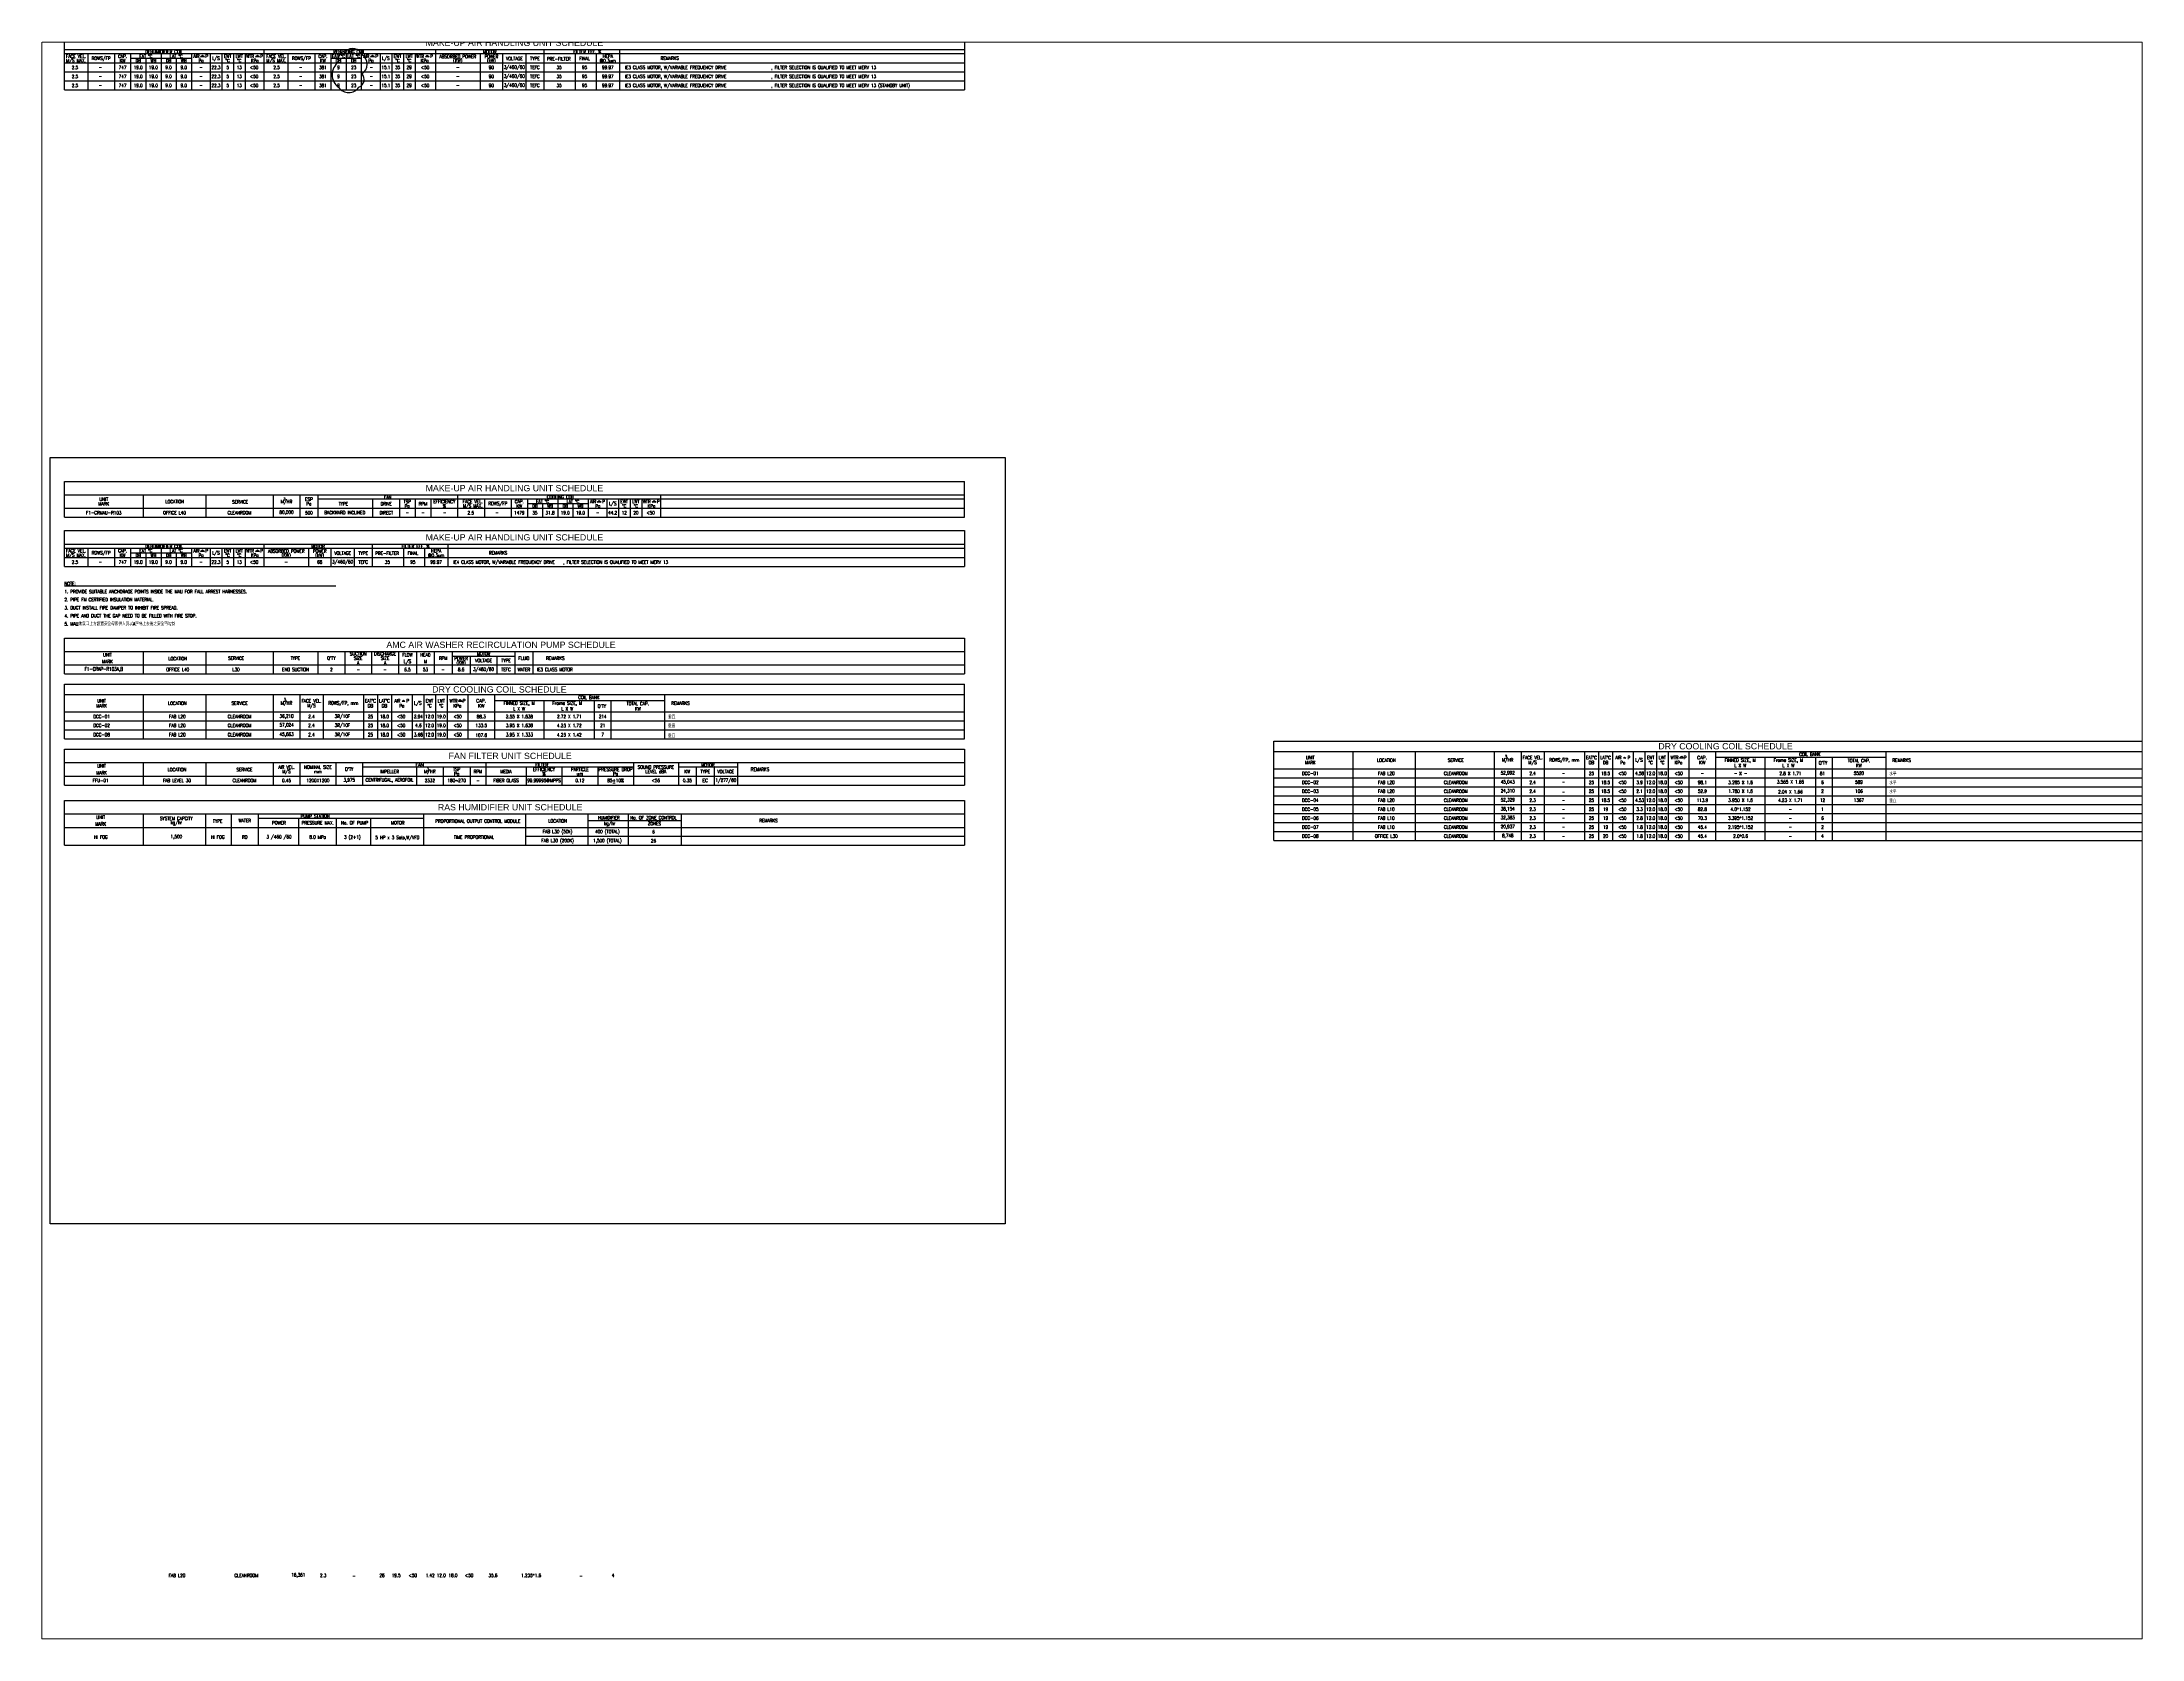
# Paper-space layout '配置1' of a CAD drawing. Extents: x 26 to 237, y 20 to 180.
# The model-space entities are those that its viewports show. They can reach past a viewport. Long polylines and large blocks are cut down to what shows.
import ezdxf
from ezdxf.enums import TextEntityAlignment as Align

# ---------------------------------------------------------------- set-up
doc = ezdxf.new("R2010")
doc.units = 0
doc.header["$LTSCALE"] = 10
for name, color, linetype in [('M-DETL-03', 3, 'Continuous'), ('M-DETL-60', 3, 'Continuous'), ('M-DETL-60-140S', 3, 'Continuous'), ('M-DETL-EQ', 6, 'Continuous'), ('M-DETL-IF', 2, 'Continuous'), ('M-DETL-OF', 5, 'Continuous')]:
    doc.layers.add(name, color=color, linetype=linetype)
doc.styles.add('DD-TXT', font='arial.ttf')
doc.styles.add('STDTEXT', font='simplex.shx', dxfattribs={"width": 0.8, "bigfont": 'chineset.shx'})

msp = doc.modelspace()

# ---------------------------------------------------------------- linework, layer by layer
for points in [[(41548.6, 85823.2, 0.520567), (41563.7, 85823.2, 0.520567), (41564.8, 85831.9, 0.520567), (41564.8, 85841.5, 0.520567), (41564.8, 85850.2, 0.520567), (41554.4, 85850.7, 0.520567), (41548.6, 85841.7, 0.520567)], [(41621.8, 85823.8, 0.520567), (41636.9, 85823.8, 0.520567), (41639.4, 85833.9, 0.520567), (41639.4, 85848, 0.520567), (41627.2, 85850.7, 0.520567), (41621.8, 85842.6, 0.520567)], [(41580.2, 85782.6, 0.520567), (41595.3, 85782.6, 0.520567), (41597.7, 85792.6, 0.520567), (41597.7, 85806.8, 0.520567), (41585.5, 85809.4, 0.520567), (41580.2, 85801.3, 0.520567)]]:
    msp.add_lwpolyline(points, format="xyb", close=True)
at = {"layer": 'DEFPOINTS', "color": 1}
msp.add_lwpolyline([(41365.6, 85507.1), (42076.3, 85507.1), (42076.3, 84936.7), (41365.6, 84936.7)], close=True, dxfattribs=at)
at = {"layer": 'M-DETL-03'}
for points in [[(41478.9, 85806.6), (41480.4, 85805.2), (41478.3, 85805.2), (41477.5, 85805.2)], [(41519.7, 85806.6), (41521.2, 85805.2), (41519.1, 85805.2), (41518.3, 85805.2)], [(41605.4, 85806.6), (41606.9, 85805.2), (41604.8, 85805.2), (41604, 85805.2)], [(41646.2, 85806.6), (41647.7, 85805.2), (41645.6, 85805.2), (41644.8, 85805.2)], [(41774.2, 85475.1), (41775.7, 85473.7), (41773.6, 85473.7), (41772.7, 85473.7)], [(41478.9, 85438.4), (41480.4, 85437), (41478.3, 85437), (41477.5, 85437)], [(41519.7, 85438.4), (41521.2, 85437), (41519.1, 85437), (41518.3, 85437)], [(41628.5, 85326.3), (41629.4, 85325.4), (41628.1, 85325.4), (41627.6, 85325.4)], [(41670.8, 85326.9), (41672.3, 85325.5), (41670.2, 85325.5), (41669.4, 85325.5)], [(42537.5, 85284), (42538.4, 85283.1), (42537.1, 85283.1), (42536.6, 85283.1)], [(42579.8, 85284.6), (42581.2, 85283.2), (42579.2, 85283.2), (42578.4, 85283.2)]]:
    msp.add_lwpolyline(points, close=True, dxfattribs=at)
at = {"layer": 'M-DETL-60-140S'}
msp.add_lwpolyline([(41815, 85475.1), (41816.5, 85473.7), (41814.4, 85473.7), (41813.5, 85473.7)], close=True, dxfattribs=at)
at = {"layer": 'M-DETL-IF'}
for p, q in [((42046.1, 85807.4), (41376.1, 85807.4)), ((41393.4, 85807.4), (41393.4, 85780.7)), ((41413.4, 85807.4), (41413.4, 85780.7)), ((41425.4, 85807.4), (41425.4, 85780.7)), ((41448, 85807.4), (41448, 85780.7)), ((41470.6, 85807.4), (41470.6, 85780.7)), ((41484.6, 85807.4), (41484.6, 85780.7)), ((41493.2, 85807.4), (41493.2, 85780.7)), ((41501.9, 85807.4), (41501.9, 85780.7)), ((41510.6, 85807.4), (41510.6, 85780.7)), ((41524.6, 85810.7), (41524.6, 85780.7)), ((41542.5, 85807.4), (41542.5, 85780.7)), ((41562.5, 85807.4), (41562.5, 85780.7)), ((41574.5, 85807.4), (41574.5, 85780.7)), ((41585.8, 85807.4), (41585.8, 85780.7)), ((41597.1, 85807.4), (41597.1, 85780.7)), ((41611.1, 85807.4), (41611.1, 85780.7)), ((41619.7, 85807.4), (41619.7, 85780.7)), ((41628.4, 85807.4), (41628.4, 85780.7)), ((41637.1, 85807.4), (41637.1, 85780.7)), ((41652.3, 85810.7), (41652.3, 85780.7)), ((41685.5, 85807.4), (41685.5, 85780.7)), ((41702.3, 85807.4), (41702.3, 85780.7)), ((41719.6, 85807.4), (41719.6, 85780.7)), ((41733, 85810.7), (41733, 85780.7)), ((41756.2, 85807.4), (41756.2, 85780.7)), ((41772, 85807.4), (41772, 85780.7)), ((41789.3, 85810.7), (41789.3, 85780.7)), ((41376.1, 85794), (42046.1, 85794)), ((41470.6, 85804), (41425.4, 85804)), ((41436.7, 85804), (41436.7, 85780.7)), ((41459.3, 85804), (41459.3, 85780.7)), ((41597.1, 85804), (41574.5, 85804)), ((41376.1, 85787.4), (42046.1, 85787.4)), ((41434.8, 85479.2), (41434.8, 85462.6)), ((41481.4, 85479.2), (41481.4, 85462.6)), ((41531.4, 85479.2), (41531.4, 85462.6)), ((41551.4, 85479.2), (41551.4, 85462.6)), ((41564.8, 85479.2), (41564.8, 85462.6)), ((41668.8, 85479.2), (41668.8, 85462.6)), ((41819.8, 85479.2), (41819.8, 85462.6)), ((42046.1, 85475.9), (41564.8, 85475.9)), ((41605.5, 85475.9), (41605.5, 85462.6)), ((41625.5, 85475.9), (41625.5, 85462.6)), ((41637.2, 85475.9), (41637.2, 85462.6)), ((41648.8, 85475.9), (41648.8, 85462.6)), ((41688.7, 85475.9), (41688.7, 85462.6)), ((41708.7, 85475.9), (41708.7, 85462.6)), ((41720.7, 85475.9), (41720.7, 85462.6)), ((41765.9, 85472.6), (41720.7, 85472.6)), ((41732, 85472.6), (41732, 85462.6)), ((41743.3, 85475.9), (41743.3, 85462.6)), ((41754.6, 85472.6), (41754.6, 85462.6)), ((41765.9, 85475.9), (41765.9, 85462.6)), ((41779.9, 85475.9), (41779.9, 85462.6)), ((41788.5, 85475.9), (41788.5, 85462.6)), ((41797.2, 85475.9), (41797.2, 85462.6)), ((41805.8, 85475.9), (41805.8, 85462.6)), ((42046.1, 85439.2), (41376.1, 85439.2)), ((41393.4, 85439.2), (41393.4, 85425.9)), ((41413.4, 85439.2), (41413.4, 85425.9)), ((41425.4, 85439.2), (41425.4, 85425.9)), ((41470.6, 85435.9), (41425.4, 85435.9)), ((41436.7, 85435.9), (41436.7, 85425.9)), ((41448, 85439.2), (41448, 85425.9)), ((41459.3, 85435.9), (41459.3, 85425.9)), ((41470.6, 85439.2), (41470.6, 85425.9)), ((41484.6, 85439.2), (41484.6, 85425.9)), ((41493.2, 85439.2), (41493.2, 85425.9)), ((41501.9, 85439.2), (41501.9, 85425.9)), ((41510.6, 85439.2), (41510.6, 85425.9)), ((41524.6, 85442.6), (41524.6, 85425.9)), ((41557.7, 85439.2), (41557.7, 85425.9)), ((41574.5, 85439.2), (41574.5, 85425.9)), ((41591.8, 85439.2), (41591.8, 85425.9)), ((41605.2, 85442.6), (41605.2, 85425.9)), ((41628.5, 85439.2), (41628.5, 85425.9)), ((41644.2, 85439.2), (41644.2, 85425.9)), ((41661.5, 85442.6), (41661.5, 85425.9)), ((41434.8, 85362.6), (41434.8, 85345.9)), ((41481.4, 85362.6), (41481.4, 85345.9)), ((41531.4, 85362.6), (41531.4, 85345.9)), ((41564.8, 85362.6), (41564.8, 85345.9)), ((41584.8, 85362.6), (41584.8, 85345.9)), ((41604.8, 85362.6), (41604.8, 85345.9)), ((41624.8, 85362.6), (41624.8, 85345.9)), ((41638.1, 85362.6), (41638.1, 85345.9)), ((41651.4, 85362.6), (41651.4, 85345.9)), ((41651.4, 85362.6), (41651.4, 85345.9)), ((41664.8, 85362.6), (41664.8, 85345.9)), ((41664.8, 85359.2), (41711.4, 85359.2)), ((41678.1, 85359.2), (41678.1, 85345.9)), ((41698.1, 85359.2), (41698.1, 85345.9)), ((41711.4, 85362.6), (41711.4, 85345.9)), ((41724.8, 85362.6), (41724.8, 85345.9)), ((41434.8, 85330.6), (41434.8, 85297.6)), ((41481.4, 85330.6), (41481.4, 85297.6)), ((41531.4, 85330.6), (41531.4, 85297.6)), ((41551.4, 85330.6), (41551.4, 85297.6)), ((41568.7, 85330.6), (41568.7, 85297.6)), ((41598.7, 85330.6), (41598.7, 85297.6)), ((41609.1, 85330.6), (41609.1, 85297.6)), ((41619.5, 85330.6), (41619.5, 85297.6)), ((41634.9, 85330.6), (41634.9, 85297.6)), ((41643.6, 85330.6), (41643.6, 85297.6)), ((41652.3, 85330.6), (41652.3, 85297.6)), ((41660.9, 85330.6), (41660.9, 85297.6)), ((41676.3, 85330.6), (41676.3, 85297.6)), ((41696.3, 85330.6), (41696.3, 85297.6)), ((41696.3, 85326.2), (41822.9, 85326.2)), ((41732.9, 85326.2), (41732.9, 85297.6)), ((41770.5, 85326.2), (41770.5, 85297.6)), ((41782.9, 85326.2), (41782.9, 85297.6)), ((41822.9, 85330.6), (41822.9, 85297.6)), ((41376.1, 85310.9), (42046.1, 85310.9)), ((41376.1, 85304.2), (42046.1, 85304.2)), ((41434.8, 85279.9), (41434.8, 85263.2)), ((41481.4, 85279.9), (41481.4, 85263.2)), ((41531.4, 85279.9), (41531.4, 85263.2)), ((41551.4, 85279.9), (41551.4, 85263.2)), ((41578.1, 85279.9), (41578.1, 85263.2)), ((41598.1, 85279.9), (41598.1, 85263.2)), ((41799.8, 85276.6), (41598.1, 85276.6)), ((41638.1, 85276.6), (41638.1, 85263.2)), ((41658.1, 85276.6), (41658.1, 85263.2)), ((41678.1, 85276.6), (41678.1, 85263.2)), ((41689.8, 85279.9), (41689.8, 85263.2)), ((41719.8, 85276.6), (41719.8, 85263.2)), ((41746.4, 85276.6), (41746.4, 85263.2)), ((41773.1, 85276.6), (41773.1, 85263.2)), ((41799.8, 85279.9), (41799.8, 85263.2)), ((41833.1, 85279.9), (41833.1, 85263.2)), ((41833.1, 85279.9), (41833.1, 85263.2)), ((41877.1, 85276.6), (41833.1, 85276.6)), ((41846.4, 85276.6), (41846.4, 85263.2)), ((41859.8, 85276.6), (41859.8, 85263.2)), ((41877.1, 85279.9), (41877.1, 85263.2)), ((42335.1, 85288.2), (42335.1, 85221.9)), ((42381.7, 85288.2), (42381.7, 85221.9)), ((42440.4, 85288.2), (42440.4, 85221.9)), ((42460.4, 85288.2), (42460.4, 85221.9)), ((42477.6, 85288.2), (42477.6, 85221.9)), ((42507.6, 85288.2), (42507.6, 85221.9)), ((42518.1, 85288.2), (42518.1, 85221.9)), ((42528.5, 85288.2), (42528.5, 85221.9)), ((42543.8, 85288.2), (42543.8, 85221.9)), ((42552.6, 85288.2), (42552.6, 85221.9)), ((42561.2, 85288.2), (42561.2, 85221.9)), ((42569.9, 85288.2), (42569.9, 85221.9)), ((42585.2, 85288.2), (42585.2, 85221.9)), ((42605.2, 85288.2), (42605.2, 85221.9)), ((42605.2, 85283.9), (42731.9, 85283.9)), ((42641.9, 85283.9), (42641.9, 85221.9)), ((42679.5, 85283.9), (42679.5, 85221.9)), ((42691.9, 85283.9), (42691.9, 85221.9)), ((42731.9, 85288.2), (42731.9, 85221.9)), ((41376.1, 85269.9), (42046.1, 85269.9)), ((42276.4, 85268.6), (42946.4, 85268.6)), ((42276.4, 85261.9), (42946.4, 85261.9)), ((42276.4, 85255.2), (42946.4, 85255.2)), ((42276.4, 85248.6), (42946.4, 85248.6)), ((41376.1, 85231.7), (42046.1, 85231.7)), ((41434.8, 85241.7), (41434.8, 85218.4)), ((41481.1, 85241.7), (41481.1, 85218.4)), ((41500.3, 85241.7), (41500.3, 85218.4)), ((41520.3, 85241.7), (41520.3, 85218.4)), ((41643, 85238.4), (41520.3, 85238.4)), ((41550.3, 85238.4), (41550.3, 85218.4)), ((41578.4, 85238.4), (41578.4, 85218.4)), ((41604, 85238.4), (41604, 85218.4)), ((41643.5, 85241.7), (41643.5, 85218.4)), ((41719.3, 85241.7), (41719.3, 85218.4)), ((41765.6, 85241.7), (41765.6, 85218.4)), ((41765.6, 85236.7), (41835.2, 85236.7)), ((41795.8, 85241.7), (41795.8, 85218.4)), ((41795.8, 85241.7), (41795.8, 85218.4)), ((41835.2, 85241.7), (41835.2, 85218.4)), ((42276.4, 85241.9), (42946.4, 85241.9)), ((42276.4, 85235.2), (42946.4, 85235.2)), ((42276.4, 85228.6), (42946.4, 85228.6)), ((41719.3, 85225.1), (42046.1, 85225.1))]:
    msp.add_line(p, q, dxfattribs=at)
at = {"layer": 'M-DETL-OF'}
for p, q in [((41376.1, 85820.7), (42046.1, 85820.7)), ((41376.1, 85780.7), (41376.1, 85820.7)), ((41376.1, 85810.7), (42046.1, 85810.7)), ((42046.1, 85820.7), (42046.1, 85780.7)), ((41376.1, 85800.7), (42046.1, 85800.7)), ((41376.1, 85780.7), (42046.1, 85780.7)), ((41376.1, 85489.2), (42046.1, 85489.2)), ((41376.1, 85462.6), (41376.1, 85489.2)), ((41376.1, 85479.2), (42046.1, 85479.2)), ((42046.1, 85462.6), (42046.1, 85489.2)), ((41376.1, 85469.2), (42046.1, 85469.2)), ((41376.1, 85462.6), (42046.1, 85462.6)), ((41376.1, 85452.6), (42046.1, 85452.6)), ((41376.1, 85425.9), (41376.1, 85452.6)), ((42046.1, 85452.6), (42046.1, 85425.9)), ((41376.1, 85442.6), (42046.1, 85442.6)), ((41376.1, 85432.6), (42046.1, 85432.6)), ((41376.1, 85425.9), (42046.1, 85425.9)), ((41376.1, 85372.6), (42046.1, 85372.6)), ((41376.1, 85345.9), (41376.1, 85372.6)), ((42046.1, 85372.6), (42046.1, 85345.9)), ((41376.1, 85362.6), (42046.1, 85362.6)), ((41376.1, 85352.6), (42046.1, 85352.6)), ((41376.1, 85345.9), (42046.1, 85345.9)), ((41376.1, 85297.6), (41376.1, 85338.2)), ((41376.1, 85338.2), (42046.1, 85338.2)), ((42046.1, 85297.6), (42046.1, 85338.2)), ((41376.1, 85330.6), (42046.1, 85330.6)), ((41376.1, 85317.6), (42046.1, 85317.6)), ((41376.1, 85317.6), (42046.1, 85317.6)), ((41376.1, 85297.6), (42046.1, 85297.6)), ((41376.1, 85289.9), (42046.1, 85289.9)), ((41376.1, 85263.2), (41376.1, 85289.9)), ((42046.1, 85289.9), (42046.1, 85263.2)), ((42276.4, 85221.9), (42276.4, 85295.9)), ((42276.4, 85295.9), (42946.4, 85295.9)), ((41376.1, 85279.9), (42046.1, 85279.9)), ((42276.4, 85288.2), (42946.4, 85288.2)), ((42276.4, 85275.2), (42946.4, 85275.2)), ((42276.4, 85275.2), (42946.4, 85275.2)), ((41376.1, 85263.2), (42046.1, 85263.2)), ((41376.1, 85251.7), (42046.1, 85251.7)), ((41376.1, 85218.4), (41376.1, 85251.7)), ((42046.1, 85251.7), (42046.1, 85218.4)), ((41376.1, 85241.7), (42046.1, 85241.7)), ((41376.1, 85218.4), (42046.1, 85218.4)), ((42276.4, 85221.9), (42946.4, 85221.9))]:
    msp.add_line(p, q, dxfattribs=at)

# ---------------------------------------------------------------- texts
at = {"layer": 'M-DETL-03', "style": 'STDTEXT', "width": 0.8}
for s, p in [('FACE VEL.', (41384.7, 85805.7)), ('ROWS/FP', (41403.4, 85804)), ('CAP.', (41419.4, 85805.7)), ('EAT %%DC', (41436.7, 85805.7)), ('DEHUMIDIFIER COIL', (41450.3, 85809)), ('LAT %%DC', (41459.3, 85805.7)), ('AIR', (41474.4, 85805.7)), ('P', (41482.1, 85805.7)), ('L/S', (41488.9, 85804)), ('EWT', (41497.6, 85805.7)), ('LWT', (41506.2, 85805.7)), ('WTR', (41514.3, 85805.7)), ('P', (41522.9, 85805.7)), ('FACE VEL.', (41533.8, 85805.7)), ('ROWS/FP', (41552.5, 85804)), ('CAP.', (41568.5, 85805.7)), ('EAT %%DC', (41580.1, 85805.7)), ('REHEATING COIL', (41588.1, 85809)), ('LAT %%DC', (41591.4, 85805.7)), ('AIR', (41600.8, 85805.7)), ('P', (41608.6, 85805.7)), ('L/S', (41615.4, 85804)), ('EWT', (41624.1, 85805.7)), ('LWT', (41632.7, 85805.7)), ('WTR', (41640.8, 85805.7)), ('P', (41649.4, 85805.7)), ('ABSORBED POWER', (41668.9, 85805.5)), ('MOTOR', (41692.7, 85809)), ('POWER', (41693.9, 85805.5)), ('FILTER EFF. %', (41765.3, 85809)), ('HEPA', (41780.6, 85805.7)), ('M/S MAX.', (41384.7, 85802.4)), ('2.5', (41383.9, 85797.4)), ('2.5', (41383.9, 85790.7)), ('-', (41402.8, 85797.4)), ('-', (41402.8, 85790.7)), ('747', (41419.4, 85797.4)), ('747', (41419.4, 85790.7)), ('KW', (41419.4, 85802.4)), ('19.0', (41431, 85797.4)), ('19.0', (41431, 85790.7)), ('DB', (41431, 85802.4)), ('19.0', (41442.3, 85797.4)), ('19.0', (41442.3, 85790.7)), ('WB', (41442.3, 85802.4)), ('9.0', (41453.6, 85797.4)), ('9.0', (41453.6, 85790.7)), ('DB', (41453.6, 85802.4)), ('9.0', (41464.9, 85797.4)), ('9.0', (41464.9, 85790.7)), ('WB', (41464.9, 85802.4)), ('Pa', (41477.8, 85802.4)), ('-', (41477.8, 85797.4)), ('-', (41477.8, 85790.7)), ('22.3', (41488.9, 85797.4)), ('22.3', (41488.9, 85790.7)), ('%%DC', (41497.6, 85802.4)), ('5', (41497.6, 85797.4)), ('5', (41497.6, 85790.7)), ('13', (41506.2, 85797.4)), ('13', (41506.2, 85790.7)), ('%%DC', (41506.2, 85802.4)), ('<50', (41517.3, 85797.4)), ('<50', (41517.3, 85790.7)), ('KPa', (41517.8, 85802.4)), ('M/S MAX.', (41533.8, 85802.4)), ('2.5', (41534, 85797.4)), ('2.5', (41534, 85790.7)), ('-', (41552, 85797.4)), ('-', (41552, 85790.7)), ('381', (41568.5, 85797.4)), ('381', (41568.5, 85790.7)), ('KW', (41568.5, 85802.4)), ('DB', (41580.1, 85802.4)), ('9', (41580.1, 85797.4)), ('9', (41580.1, 85790.7)), ('DB', (41591.4, 85802.4)), ('23', (41591.4, 85797.4)), ('23', (41591.4, 85790.7)), ('Pa', (41604.3, 85802.4)), ('-', (41604.5, 85797.4)), ('-', (41604.5, 85790.7)), ('15.1', (41615.4, 85797.4)), ('15.1', (41615.4, 85790.7)), ('35', (41624.1, 85797.4)), ('35', (41624.1, 85790.7)), ('%%DC', (41624.1, 85802.4)), ('29', (41632.7, 85797.4)), ('29', (41632.7, 85790.7)), ('%%DC', (41632.7, 85802.4)), ('KPa', (41644.3, 85802.4)), ('<50', (41644.6, 85797.4)), ('<50', (41644.6, 85790.7)), ('(KW)', (41668.9, 85802.4)), ('(kW)', (41693.9, 85802.4)), ('90', (41693.9, 85797.4)), ('90', (41693.9, 85790.7)), ('3/460/60', (41711, 85797.4)), ('3/460/60', (41711, 85790.7)), ('VOLTAGE', (41711, 85804)), ('TYPE', (41726.3, 85804)), ('TEFC', (41726.3, 85797.4)), ('TEFC', (41726.3, 85790.7)), ('PRE-FILTER', (41744.1, 85803.8)), ('35', (41744.3, 85797.4)), ('35', (41744.3, 85790.7)), ('FINAL', (41763.3, 85804)), ('95', (41763.3, 85797.4)), ('95', (41763.3, 85790.7)), ('@0.3um', (41780.6, 85802.4)), ('99.97', (41780.6, 85797.4)), ('99.97', (41780.6, 85790.7)), ('REMARKS', (41826.7, 85804.3)), ('2.5', (41383.9, 85784)), ('-', (41402.8, 85784)), ('747', (41419.4, 85784)), ('19.0', (41431, 85784)), ('19.0', (41442.3, 85784)), ('9.0', (41453.6, 85784)), ('9.0', (41464.9, 85784)), ('-', (41477.8, 85784)), ('22.3', (41488.9, 85784)), ('5', (41497.6, 85784)), ('13', (41506.2, 85784)), ('<50', (41517.3, 85784)), ('2.5', (41534, 85784)), ('-', (41552, 85784)), ('381', (41568.5, 85784)), ('9', (41580.1, 85784)), ('23', (41591.4, 85784)), ('-', (41604.5, 85784)), ('15.1', (41615.4, 85784)), ('35', (41624.1, 85784)), ('29', (41632.7, 85784)), ('<50', (41644.6, 85784)), ('90', (41693.9, 85784)), ('3/460/60', (41711, 85784)), ('TEFC', (41726.3, 85784)), ('35', (41744.3, 85784)), ('95', (41763.3, 85784)), ('99.97', (41780.6, 85784)), ('FAN', (41616.8, 85477.6)), ('COOLING COIL', (41745.6, 85477.6)), ('F1-CRMAU-R103', (41405.4, 85465.9)), ('MARK', (41405.4, 85472.6)), ('UNIT', (41405.4, 85475.9)), ('OFFICE L40', (41458.1, 85465.9)), ('LOCATION', (41458.2, 85474.2)), ('CLEANROOM', (41506.4, 85465.9)), ('SERVICE', (41506.9, 85474)), ('80,000', (41541.4, 85465.9)), ('M/HR', (41541.4, 85474)), ('500', (41558.1, 85465.9)), ('ESP', (41558.1, 85475.9)), ('Pa', (41558.1, 85472.6)), ('BACKWARD INCLINED', (41584.8, 85466)), ('TYPE', (41583.8, 85472.6)), ('DIRECT', (41615.7, 85465.9)), ('DRIVE', (41615.6, 85472.6)), ('TSP', (41631.3, 85474.2)), ('Pa', (41631.3, 85470.9)), ('-', (41631.4, 85465.9)), ('RPM', (41643, 85472.6)), ('-', (41643, 85465.9)), ('EFFICIENCY', (41658.8, 85474.2)), ('%', (41658.8, 85470.9)), ('-', (41659.1, 85465.9)), ('FACE VEL.', (41680, 85474.2)), ('M/S MAX.', (41680, 85470.9)), ('2.5', (41678.6, 85465.9)), ('ROWS/FP', (41698.7, 85472.6)), ('-', (41698, 85465.9)), ('1479', (41714.7, 85465.9)), ('CAP.', (41714.7, 85474.2)), ('KW', (41714.7, 85470.9)), ('DB', (41726.3, 85470.9)), ('35', (41726.3, 85465.9)), ('EAT %%DC', (41732, 85474.2)), ('31.8', (41737.6, 85465.9)), ('WB', (41737.6, 85470.9)), ('19.0', (41748.9, 85465.9)), ('DB', (41748.9, 85470.9)), ('LAT %%DC', (41754.6, 85474.2)), ('19.0', (41760.2, 85465.9)), ('WB', (41760.2, 85470.9)), ('AIR', (41769.6, 85474.2)), ('Pa', (41773.1, 85470.9)), ('-', (41773.1, 85465.9)), ('P', (41777.4, 85474.2)), ('44.2', (41784.2, 85465.9)), ('L/S', (41784.2, 85472.6)), ('EWT', (41792.8, 85474.2)), ('12', (41792.8, 85465.9)), ('%%DC', (41792.8, 85470.9)), ('LWT', (41801.5, 85474.2)), ('20', (41801.5, 85465.9)), ('%%DC', (41801.5, 85470.9)), ('WTR', (41809.6, 85474.2)), ('<50', (41812.5, 85465.9)), ('KPa', (41813.1, 85470.9)), ('P', (41818.2, 85474.2)), ('FACE VEL.', (41384.7, 85437.6)), ('M/S MAX.', (41384.7, 85434.2)), ('2.5', (41383.9, 85429.2)), ('ROWS/FP', (41403.4, 85435.9)), ('CAP.', (41419.4, 85437.6)), ('747', (41419.4, 85429.2)), ('KW', (41419.4, 85434.2)), ('19.0', (41431, 85429.2)), ('DB', (41431, 85434.2)), ('EAT %%DC', (41436.7, 85437.6)), ('DEHUMIDIFIER COIL', (41450.3, 85440.9)), ('19.0', (41442.3, 85429.2)), ('WB', (41442.3, 85434.2)), ('9.0', (41453.6, 85429.2)), ('DB', (41453.6, 85434.2)), ('LAT %%DC', (41459.3, 85437.6)), ('9.0', (41464.9, 85429.2)), ('WB', (41464.9, 85434.2)), ('AIR', (41474.4, 85437.6)), ('Pa', (41477.8, 85434.2)), ('P', (41482.1, 85437.6)), ('22.3', (41488.9, 85429.2)), ('L/S', (41488.9, 85435.9)), ('EWT', (41497.6, 85437.6)), ('%%DC', (41497.6, 85434.2)), ('5', (41497.6, 85429.2)), ('LWT', (41506.2, 85437.6)), ('13', (41506.2, 85429.2)), ('%%DC', (41506.2, 85434.2)), ('WTR', (41514.3, 85437.6)), ('<50', (41517.3, 85429.2)), ('KPa', (41517.8, 85434.2)), ('P', (41522.9, 85437.6)), ('ABSORBED POWER', (41541.2, 85437.4)), ('(KW)', (41541.2, 85434.2)), ('MOTOR', (41564.9, 85440.9)), ('POWER', (41566.1, 85437.4)), ('(kW)', (41566.1, 85434.2)), ('66', (41566.1, 85429.2)), ('3/460/60', (41583.2, 85429.2)), ('VOLTAGE', (41583.2, 85435.9)), ('TYPE', (41598.5, 85435.9)), ('TEFC', (41598.5, 85429.2)), ('PRE-FILTER', (41616.3, 85435.7)), ('35', (41616.5, 85429.2)), ('FILTER EFF. %', (41637.5, 85440.9)), ('FINAL', (41635.5, 85435.9)), ('95', (41635.5, 85429.2)), ('@0.3um', (41652.8, 85434.2)), ('99.97', (41652.8, 85429.2)), ('HEPA', (41652.8, 85437.6)), ('REMARKS', (41698.9, 85436.1)), ('-', (41402.8, 85429.2)), ('-', (41477.8, 85429.2)), ('MARK', (41408.1, 85355.1)), ('UNIT', (41408.1, 85360.1)), ('LOCATION', (41460.4, 85357.3)), ('SERVICE', (41503.9, 85357.6)), ('TYPE', (41548.1, 85357.6)), ("Q'TY", (41574.8, 85357.6)), ('SUCTION', (41594.8, 85360.9)), ('SIZE', (41594.8, 85357.6)), ('A', (41594.8, 85354.2)), ('DISCHARGE', (41614.8, 85360.9)), ('SIZE', (41614.8, 85357.6)), ('A', (41614.8, 85354.2)), ('FLOW', (41631.4, 85360.1)), ('L/S', (41631.4, 85355.1)), ('HEAD', (41644.8, 85360.1)), ('M', (41644.8, 85355.1)), ('RPM', (41658.1, 85357.6)), ('POWER', (41671.4, 85357.4)), ('(KW)', (41671.4, 85354.2)), ('VOLTAGE', (41688.1, 85355.9)), ('MOTOR', (41688.1, 85360.9)), ('TYPE', (41704.8, 85355.9)), ('FLUID', (41718.1, 85357.6)), ('REMARKS', (41741.5, 85357.6)), ('F1-CRAP-R103A,B', (41405.4, 85349.2)), ('OFFICE L40', (41460.4, 85349.2)), ('L30', (41503.9, 85349.2)), ('END SUCTION', (41548.1, 85349.2)), ('2', (41574.8, 85349.2)), ('-', (41594.8, 85349.2)), ('-', (41614.7, 85349.2)), ('6.5', (41631.4, 85349.2)), ('53', (41644.8, 85349.2)), ('-', (41658, 85349.2)), ('8.6', (41671.4, 85349.2)), ('3/460/60', (41688.1, 85349.2)), ('TEFC', (41704.8, 85349.2)), ('WATER', (41718.1, 85349.2)), ('MARK', (41403.8, 85322.2)), ('UNIT', (41403.8, 85325.9)), ('LOCATION', (41460.1, 85324.1)), ('SERVICE', (41506.5, 85324.1)), ('M/HR', (41541.4, 85324.1)), ('FACE VEL.', (41560, 85325.9)), ('M/S', (41560, 85322.2)), ('ROWS/FP, mm', (41583.7, 85324.1)), ('EAT%%DC', (41603.9, 85325.9)), ('DB', (41603.9, 85322.2)), ('LAT%%DC', (41614.3, 85325.9)), ('DB', (41614.3, 85322.2)), ('AIR   P', (41627.2, 85325.9)), ('Pa', (41627.2, 85322.2)), ('L/S', (41639.2, 85324.1)), ('EWT', (41647.9, 85325.9)), ('%%DC', (41647.9, 85322.2)), ('LWT', (41656.6, 85325.9)), ('%%DC', (41656.6, 85322.2)), ('WTR', (41665.8, 85325.9)), ('KPa', (41668.6, 85322.2)), ('P', (41673.6, 85325.9)), ('FINNED SIZE, M', (41714.6, 85323.8)), ('L X W', (41714.6, 85320)), ('Frame SIZE, M', (41750.4, 85323.8)), ('L X W', (41750.4, 85320)), ('COIL BANK', (41766.5, 85328.4)), ("Q'TY", (41776.2, 85321.9)), ('TOTAL CAP.', (41802.9, 85323.8)), ('KW', (41802.9, 85320)), ('REMARKS', (41834.7, 85324.1)), ('DCC-01', (41403.8, 85314.2)), ('DCC-02', (41403.8, 85307.6)), ('FAB L20', (41460.1, 85314.2)), ('FAB L20', (41460.1, 85307.6)), ('CLEANROOM', (41506.5, 85314.2)), ('CLEANROOM', (41506.5, 85307.6)), ('36,210', (41541.5, 85314.2)), ('57,024', (41541.5, 85307.6)), ('2.4', (41560, 85314.2)), ('2.4', (41560, 85307.6)), ('3R/10F', (41583, 85314.2)), ('3R/10F', (41583, 85307.6)), ('25', (41603.9, 85314.2)), ('25', (41603.9, 85307.6)), ('18.0', (41614.3, 85314.2)), ('18.0', (41614.3, 85307.6)), ('<50', (41626.8, 85314.2)), ('<50', (41626.8, 85307.6)), ('2.94', (41639.6, 85314.2)), ('4.6', (41639.6, 85307.6)), ('12.0', (41647.9, 85314.2)), ('12.0', (41647.9, 85307.6)), ('19.0', (41656.6, 85314.2)), ('19.0', (41656.6, 85307.6)), ('<50', (41668.8, 85314.2)), ('<50', (41668.8, 85307.6)), ('133.5', (41686.4, 85307.6)), ('88.3', (41686.4, 85314.2)), ('2.55 X 1.638', (41714.8, 85314.2)), ('3.95 X 1.638', (41714.8, 85307.6)), ('2.72 X 1.71', (41751.9, 85314.2)), ('4.23 X 1.72', (41751.9, 85307.5)), ('214', (41776.8, 85314.2)), ('21', (41776.8, 85307.6)), ('垂直', (41828.1, 85307.6)), ('垂直', (41828.2, 85314.2)), ('DCC-08', (41403.8, 85300.7)), ('FAB L20', (41460.1, 85300.7)), ('CLEANROOM', (41506.5, 85300.7)), ('45,663', (41541.5, 85300.7)), ('2.4', (41560, 85300.7)), ('3R/10F', (41583, 85300.7)), ('25', (41603.9, 85300.7)), ('18.0', (41614.3, 85300.7)), ('<50', (41626.8, 85300.7)), ('3.66', (41639.6, 85300.7)), ('12.0', (41647.9, 85300.7)), ('19.0', (41656.6, 85300.7)), ('<50', (41668.8, 85300.7)), ('107.6', (41686.4, 85300.3)), ('3.95 X 1.333', (41714.8, 85300.7)), ('4.23 X 1.42', (41751.9, 85300.6)), ('7', (41776.8, 85300.7)), ('垂直', (41828.1, 85300.3)), ('UNIT', (41403.8, 85277.4)), ('LOCATION', (41459.8, 85274.7)), ('SERVICE', (41510.1, 85274.7)), ('AIR VEL.', (41541.4, 85276.6)), ('M/S', (41541.4, 85273.2)), ('NOMINAL SIZE', (41564.8, 85276.6)), ("Q'TY", (41588.1, 85274.9)), ('IMPELLER', (41618.1, 85273.2)), ('M/HR', (41648.1, 85273.2)), ('3', (41646.6, 85274.9)), ('TSP', (41668.1, 85274.9)), ('RPM', (41683.9, 85273.2)), ('MEDIA', (41704.8, 85273.2)), ('EFFICIENCY', (41733.1, 85274.9)), ('FILTER', (41731.4, 85278.2)), ('PARTICLE', (41759.8, 85274.9)), ('PRESSURE DROP', (41786.4, 85274.9)), ('SOUND PRESSURE', (41816.4, 85276.6)), ('LEVEL dBA', (41816.4, 85273.2)), ('KW', (41839.8, 85273.2)), ('TYPE', (41853.1, 85273.2)), ('MOTOR', (41855.1, 85278.2)), ('VOLTAGE', (41868.4, 85273.2)), ('REMARKS', (41893.9, 85274.9)), ('MARK', (42303.5, 85279.9)), ('UNIT', (42303.5, 85283.6)), ('LOCATION', (42360.1, 85281.7)), ('SERVICE', (42411.8, 85281.7)), ('M/HR', (42450.4, 85281.7)), ('FACE VEL.', (42469, 85283.6)), ('M/S', (42469, 85279.9)), ('ROWS/FP, mm', (42492.6, 85281.7)), ('EAT%%DC', (42512.8, 85283.6)), ('DB', (42512.8, 85279.9)), ('LAT%%DC', (42523.3, 85283.6)), ('DB', (42523.3, 85279.9)), ('AIR   P', (42536.2, 85283.6)), ('Pa', (42536.2, 85279.9)), ('L/S', (42548.2, 85281.7)), ('EWT', (42556.9, 85283.6)), ('%%DC', (42556.9, 85279.9)), ('LWT', (42565.6, 85283.6)), ('%%DC', (42565.6, 85279.9)), ('WTR', (42574.7, 85283.6)), ('KPa', (42577.6, 85279.9)), ('P', (42582.5, 85283.6)), ('FINNED SIZE, M', (42623.6, 85281.4)), ('L X W', (42623.6, 85277.7)), ('Frame SIZE, M', (42659.4, 85281.4)), ('L X W', (42659.4, 85277.7)), ('COIL BANK', (42675.4, 85286.1)), ("Q'TY", (42685.2, 85279.6)), ('TOTAL CAP.', (42711.9, 85281.4)), ('KW', (42711.9, 85277.7)), ('REMARKS', (42743.7, 85281.7)), ('FFU-01', (41403, 85266.6)), ('MARK', (41403.8, 85272.4)), ('FAB LEVEL 30', (41459.8, 85266.6)), ('CLEANROOM', (41510.1, 85266.6)), ('0.45', (41541.4, 85266.6)), ('1200X1200', (41564.8, 85266.6)), ('mm', (41564.8, 85273.2)), ('3,975', (41588.1, 85266.6)), ('CENTRIFUGAL, AEROFOIL', (41618.1, 85266.6)), ('2332', (41648.1, 85266.6)), ('180~270', (41668.1, 85266.6)), ('Pa', (41668.1, 85271.6)), ('-', (41683.9, 85266.6)), ('FIBER GLASS', (41704.8, 85266.6)), ('99.99995@MPPS', (41733.1, 85266.6)), ('%', (41733.1, 85271.6)), ('0.12', (41759.8, 85266.6)), ('um', (41759.8, 85271.6)), ('85+10%%%', (41786.4, 85266.6)), ('-', (41785.3, 85264.9)), ('Pa', (41786.4, 85271.6)), ('<55', (41816.4, 85266.6)), ('0.35', (41839.8, 85266.6)), ('1/277/60', (41868.4, 85266.6)), ('DCC-01', (42303.5, 85271.9)), ('DCC-02', (42303.5, 85265.2)), ('DCC-03', (42303.5, 85258.6)), ('FAB L20', (42360.1, 85271.9)), ('FAB L20', (42360.1, 85265.2)), ('FAB L20', (42360.1, 85258.6)), ('CLEANROOM', (42411.8, 85271.9)), ('CLEANROOM', (42411.8, 85265.2)), ('CLEANROOM', (42411.8, 85258.6)), ('52,992', (42450.5, 85271.9)), ('45,043', (42450.5, 85265.2)), ('24,310', (42450.5, 85258.6)), ('2.4', (42469, 85271.9)), ('2.4', (42469, 85265.2)), ('2.4', (42469, 85258.6)), ('-', (42492, 85271.9)), ('-', (42492, 85265.6)), ('25', (42512.8, 85271.9)), ('25', (42512.8, 85265.2)), ('25', (42512.8, 85258.6)), ('18.5', (42523.3, 85271.9)), ('18.5', (42523.3, 85265.2)), ('18.5', (42523.3, 85258.6)), ('<50', (42535.8, 85271.9)), ('<50', (42535.8, 85265.2)), ('<50', (42535.8, 85258.6)), ('4.58', (42548.6, 85271.9)), ('3.9', (42548.6, 85265.2)), ('2.1', (42548.6, 85258.6)), ('12.0', (42556.9, 85271.9)), ('12.0', (42556.9, 85265.2)), ('12.0', (42556.9, 85258.6)), ('18.0', (42565.6, 85271.9)), ('18.0', (42565.6, 85265.2)), ('18.0', (42565.6, 85258.6)), ('<50', (42577.7, 85271.9)), ('<50', (42577.7, 85265.2)), ('<50', (42577.7, 85258.6)), ('98.1', (42595.4, 85265.2)), ('52.9', (42595.4, 85258.6)), ('-', (42595.4, 85271.9)), ('3.285 X 1.6', (42623.8, 85265.2)), ('1.760 X 1.6', (42623.8, 85258.6)), ('- X -', (42623.8, 85271.9)), ('3.565 X 1.66', (42660.9, 85265.6)), ('2.04 X 1.66', (42660.9, 85258.2)), ('2.8 X 1.71', (42660.9, 85271.9)), ('81', (42684.8, 85271.9)), ('2', (42684.8, 85258.6)), ('6', (42684.8, 85265.2)), ('5520', (42711.9, 85272)), ('589', (42711.9, 85265.4)), ('106', (42711.9, 85258.7)), ('水平', (42737.2, 85271.9)), ('水平', (42737.2, 85265.2)), ('水平', (42737.2, 85258.6)), ('DCC-04', (42303.5, 85251.9)), ('DCC-05', (42303.5, 85245.2)), ('FAB L20', (42360.1, 85251.9)), ('FAB L10', (42360.1, 85245.2)), ('CLEANROOM', (42411.8, 85251.9)), ('CLEANROOM', (42411.8, 85245.2)), ('52,329', (42450.5, 85251.9)), ('38,154', (42450.5, 85245.2)), ('2.3', (42469, 85251.9)), ('2.3', (42469, 85245.2)), ('-', (42492, 85258.2)), ('-', (42492, 85251.9)), ('-', (42492, 85245.2)), ('25', (42512.8, 85251.9)), ('25', (42512.8, 85245.2)), ('18.5', (42523.3, 85251.9)), ('19', (42523.3, 85245.2)), ('<50', (42535.8, 85251.9)), ('<50', (42535.8, 85245.2)), ('4.53', (42548.6, 85251.9)), ('3.3', (42548.6, 85245.2)), ('12.0', (42556.9, 85251.9)), ('12.0', (42556.9, 85245.2)), ('18.0', (42565.6, 85251.9)), ('18.0', (42565.6, 85245.2)), ('<50', (42577.7, 85251.9)), ('<50', (42577.7, 85245.2)), ('113.9', (42595.4, 85251.9)), ('82.8', (42595.4, 85245.2)), ('3.950 X 1.6', (42623.8, 85251.9)), ('4.0*1.152', (42623.8, 85245.2)), ('4.23 X 1.71', (42660.9, 85251.9)), ('-', (42660.9, 85245.2)), ('12', (42684.8, 85251.9)), ('1', (42684.8, 85245.2)), ('1367', (42711.9, 85252)), ('垂直', (42737.2, 85251.9)), ('MARK', (41403.1, 85234.2)), ('UNIT', (41403.1, 85239.2)), ('SYSTEM CAPCITY', (41459.4, 85238.4)), ('kg/hr', (41459.4, 85235.1)), ('TYPE', (41490.2, 85236.4)), ('WATER', (41510.3, 85236.7)), ('POWER', (41535.8, 85235.1)), ('PUMP STATION', (41562.8, 85240.1)), ('PRESSURE MAX.', (41564.7, 85235.1)), ('No. OF PUMP', (41592.1, 85235.1)), ('MOTOR', (41624.2, 85235.1)), ('PROPORTIONAL OUTPUT CONTROL MODULE', (41683.8, 85236.4)), ('LOCATION', (41743.2, 85236.5)), ('HUMIDIFIER', (41781.3, 85238.9)), ('kg/hr', (41782, 85234.5)), ('No. OF ZONE CONTROL', (41814.6, 85238.9)), ('ZONES', (41815.3, 85234.5)), ('REMARKS', (41900.2, 85236.7)), ('DCC-06', (42303.5, 85238.6)), ('DCC-07', (42303.5, 85231.9)), ('FAB L10', (42360.1, 85238.6)), ('FAB L10', (42360.1, 85231.9)), ('CLEANROOM', (42411.8, 85238.6)), ('CLEANROOM', (42411.8, 85231.9)), ('32,383', (42450.5, 85238.6)), ('20,937', (42450.5, 85231.9)), ('2.3', (42469, 85238.6)), ('2.3', (42469, 85231.9)), ('-', (42492, 85238.6)), ('-', (42492, 85231.9)), ('25', (42512.8, 85238.6)), ('25', (42512.8, 85231.9)), ('19', (42523.3, 85238.6)), ('19', (42523.3, 85231.9)), ('<50', (42535.8, 85238.6)), ('<50', (42535.8, 85231.9)), ('2.8', (42548.6, 85238.6)), ('1.8', (42548.6, 85231.9)), ('12.0', (42556.9, 85238.6)), ('12.0', (42556.9, 85231.9)), ('18.0', (42565.6, 85238.6)), ('18.0', (42565.6, 85231.9)), ('<50', (42577.7, 85238.6)), ('<50', (42577.7, 85231.9)), ('70.3', (42595.4, 85238.6)), ('45.4', (42595.4, 85231.9)), ('3.395*1.152', (42623.8, 85238.6)), ('2.195*1.152', (42623.8, 85231.9)), ('-', (42660.9, 85238.5)), ('-', (42660.9, 85231.9)), ('2', (42684.8, 85231.9)), ('6', (42684.8, 85238.6)), ('DCC-08', (42303.5, 85225.2)), ('OFFICE L30', (42360.1, 85225.2)), ('CLEANROOM', (42411.8, 85225.2)), ('8,748', (42450.5, 85225.2)), ('2.3', (42469, 85225.2)), ('-', (42492, 85225.2)), ('25', (42512.8, 85225.2)), ('20', (42523.3, 85225.2)), ('<50', (42535.8, 85225.2)), ('1.8', (42548.6, 85225.2)), ('12.0', (42556.9, 85225.2)), ('18.0', (42565.6, 85225.2)), ('<50', (42577.7, 85225.2)), ('45.4', (42595.4, 85225.2)), ('2.0*0.6', (42623.8, 85225.2)), ('-', (42660.9, 85225.2)), ('4', (42684.8, 85225.2)), ('FAB L20', (41459.8, 84674.9)), ('CLEANROOM', (41511.5, 84674.9)), ('16,361', (41550.2, 84674.9)), ('2.3', (41568.7, 84674.9)), ('-', (41591.7, 84674.5)), ('26', (41612.5, 84674.9)), ('19.5', (41623, 84674.9)), ('<50', (41635.5, 84674.9)), ('1.42', (41648.3, 84674.9)), ('12.0', (41656.6, 84674.9)), ('18.0', (41665.3, 84674.9)), ('<50', (41677.4, 84674.9)), ('35.6', (41695.1, 84674.9)), ('1.235*1.6', (41723.5, 84674.9)), ('-', (41760.6, 84674.5)), ('4', (41784.5, 84674.9))]:
    msp.add_text(s, height=2.5, dxfattribs=at).set_placement(p, align=Align.MIDDLE)
for s, p in [('IE3 CLASS MOTOR, W/VARIABLE FREQUENCY DRIVE', (41793.3, 85797.4)), ('IE3 CLASS MOTOR, W/VARIABLE FREQUENCY DRIVE', (41793.3, 85790.7)), (', FILTER SELECTION IS QUALIFIED TO MEET MERV 13', (41902.2, 85797.4)), (', FILTER SELECTION IS QUALIFIED TO MEET MERV 13', (41902.2, 85790.7)), ('IE3 CLASS MOTOR, W/VARIABLE FREQUENCY DRIVE', (41793.3, 85784)), (', FILTER SELECTION IS QUALIFIED TO MEET MERV 13 (STANDBY UNIT)', (41902.2, 85784)), ('IE4 CLASS MOTOR, W/VARIABLE FREQUENCY DRIVE', (41665.5, 85429.2)), (', FILTER SELECTION IS QUALIFIED TO MEET MERV 13', (41747.4, 85429.2)), ('%%UNOTE:                                                                                                                               ', (41376.1, 85413.2)), ('2. PIPE FM CERTIFIED INSULATION MATERIAL.', (41376.1, 85401.2)), ('1. PROVIDE SUITABLE ANCHORAGE POINTS INSIDE THE MAU FOR FALL ARREST HARNESSES.', (41376.1, 85407.2)), ('3. DUCT INSTALL FIRE DAMPER TO INHIBIT FIRE SPREAD.', (41376.1, 85395.2)), ('4. PIPE AND DUCT THE GAP NEED TO BE FILLED WITH FIRE STOP.', (41376.1, 85389.2)), ('5. MAU進氣口上方設置安全母索供人員以A字梯上去後之安全帶勾掛', (41376.1, 85383.2)), ('IE3 CLASS MOTOR', (41727.8, 85349.2))]:
    msp.add_text(s, height=2.5, dxfattribs=at).set_placement(p, align=Align.MIDDLE_LEFT)
for p in [(41539.2, 85325.4), (42448.2, 85283)]:
    msp.add_text('3', height=2.5, dxfattribs=at).set_placement(p)
at = {"layer": 'M-DETL-03', "color": 252, "style": 'STDTEXT', "width": 0.8}
for s, p in [('FAB L30 (50k)', (41743.2, 85228.4)), ('400 (TOTAL)', (41780.3, 85228.4)), ('6', (41814.6, 85228.4)), ('HI FOG', (41403.2, 85224.5)), ('1,500', (41459.4, 85224.5)), ('HI FOG', (41490.2, 85224.5)), ('RO', (41510.3, 85224.5)), ('3 /460 /60', (41535.8, 85224.5)), ('8.0 MPa', (41564.6, 85224.5)), ('3 (2+1)', (41590.4, 85224.3)), ('5 HP x 3 Sets,W/VFD', (41623.9, 85224)), ('TIME PROPORTIONAL', (41681, 85224.5))]:
    msp.add_text(s, height=2.5, dxfattribs=at).set_placement(p, align=Align.MIDDLE)
at = {"layer": 'M-DETL-03', "color": 3, "style": 'STDTEXT', "width": 0.8}
for s, p in [('FAB L30 (200K)', (41743.2, 85221.7)), ('1,500 (TOTAL)', (41780.3, 85221.7)), ('26', (41814.6, 85221.7))]:
    msp.add_text(s, height=2.5, dxfattribs=at).set_placement(p, align=Align.MIDDLE)
at = {"layer": 'M-DETL-60', "style": 'STDTEXT'}
for s, p in [('-', (41668.9, 85797.4)), ('-', (41668.9, 85790.7)), ('-', (41668.9, 85784)), ('-', (41541.2, 85429.2)), ('CAP.', (41686.3, 85325.9)), ('KW', (41686.3, 85322.2)), ('FAN', (41640.6, 85278.2)), ('CAP.', (42595.2, 85283.6)), ('KW', (42595.2, 85279.9))]:
    msp.add_text(s, height=2.5, dxfattribs=at).set_placement(p, align=Align.MIDDLE)
at = {"layer": 'M-DETL-60-140S', "style": 'STDTEXT'}
for s, height, p in [('3', 1.67, (41539.9, 85476.2)), ('EC', 2.5, (41853.1, 85266.6))]:
    msp.add_text(s, height=height, dxfattribs=at).set_placement(p, align=Align.MIDDLE)
at = {"layer": 'M-DETL-EQ', "style": 'DD-TXT'}
for s, p in [('MAKE-UP AIR HANDLING UNIT SCHEDULE', (41711.1, 85815.7)), ('MAKE-UP AIR HANDLING UNIT SCHEDULE', (41711.1, 85484.2)), ('MAKE-UP AIR HANDLING UNIT SCHEDULE', (41711.1, 85447.6)), ('AMC AIR WASHER RECIRCULATION PUMP SCHEDULE', (41701.1, 85367.6)), ('DRY COOLING COIL SCHEDULE', (41699.9, 85334.4)), ('DRY COOLING COIL SCHEDULE', (42612.6, 85292.1)), ('FAN FILTER UNIT SCHEDULE', (41707.9, 85284.9)), ('RAS HUMIDIFIER UNIT SCHEDULE', (41707.9, 85246.7))]:
    msp.add_text(s, height=4.667, dxfattribs=at).set_placement(p, align=Align.MIDDLE)

psp = doc.layouts.new('配置1')

# ---------------------------------------------------------------- viewports
at = {"layer": '0'}
psp.add_viewport(center=(131.5, 100), size=(210.4, 160), view_center_point=(42141.02, 85221.92), view_height=1188.7666, dxfattribs=at)

doc.saveas('drawing.dxf')
